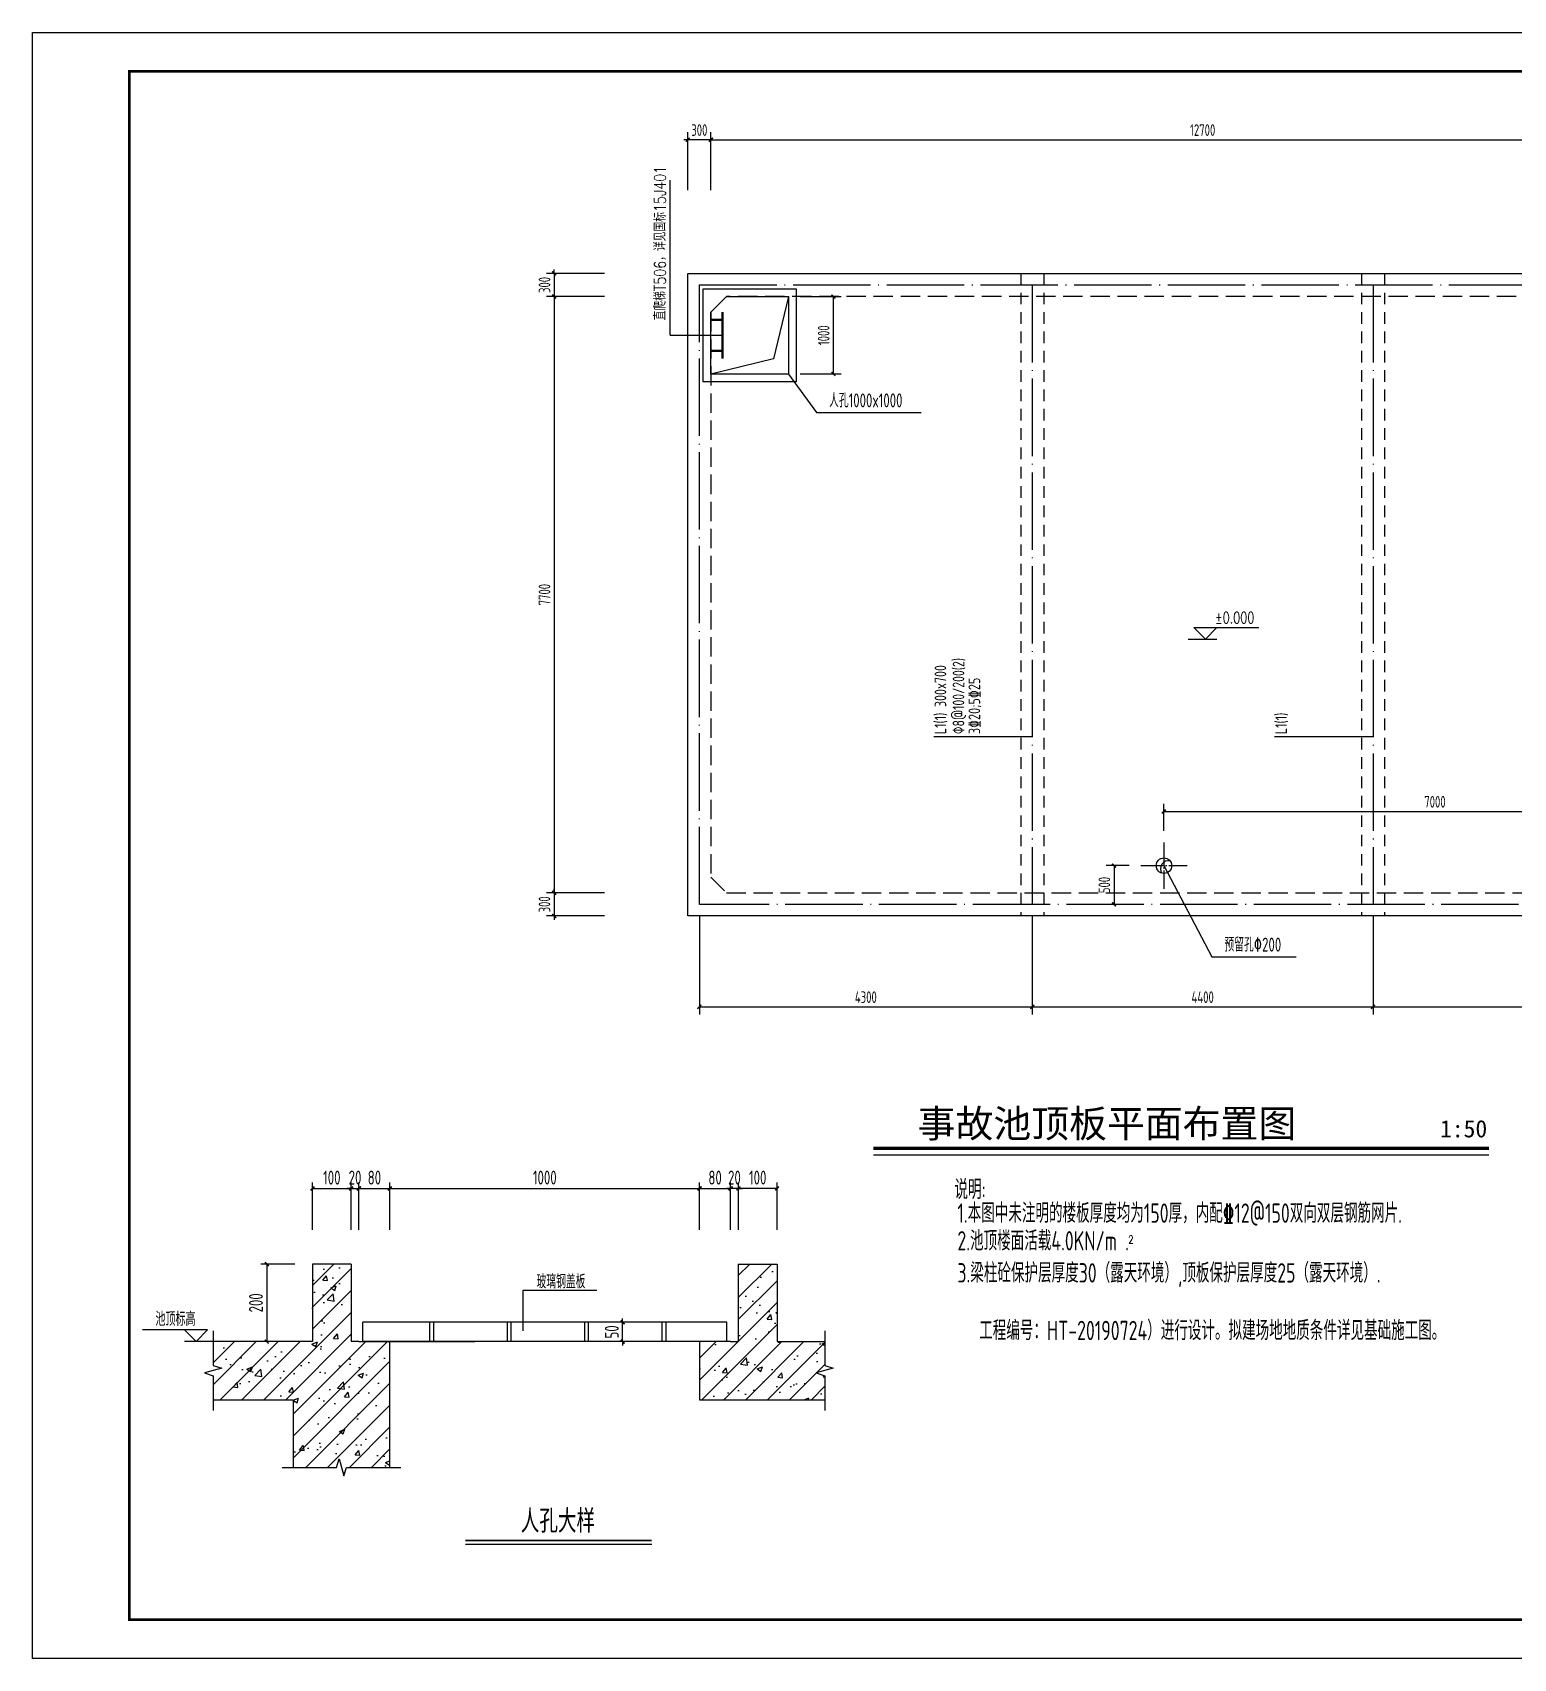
# Model space of a CAD drawing. Extents: x -721211 to -661811, y -212605 to -33458.
# Drawn here: x -721211 to -682959, y -159222 to -117222 of the extents above; entities that cross this region are included whole.
import ezdxf
from ezdxf.enums import TextEntityAlignment as Align

# ---------------------------------------------------------------- set-up
doc = ezdxf.new("R2010")
doc.units = 0
doc.header["$LTSCALE"] = 1000
for name, pattern in [('3', [500, 300, -200]), ('DASH', [0.35, 0.25, -0.1]), ('DOTE', [2.42, 2, -0.2, 0.02, -0.2])]:
    doc.linetypes.add(name, pattern=pattern)
doc.layers.get('0').update_dxf_attribs({"linetype": 'CONTINUOUS'})
doc.layers.get('Defpoints').update_dxf_attribs({"linetype": 'CONTINUOUS'})
for name, color, linetype in [('dim', 3, 'CONTINUOUS'), ('DIM_ELEV', 3, 'CONTINUOUS'), ('DIM_SYMB', 3, 'CONTINUOUS'), ('dote', 253, 'DOTE'), ('GWG', 4, 'CONTINUOUS'), ('HATCH', 254, 'CONTINUOUS'), ('NUM', 7, 'CONTINUOUS'), ('PUB_TEXT', 7, 'CONTINUOUS'), ('S_BEAMDIMMASS', 2, 'CONTINUOUS'), ('TEXT', 7, 'CONTINUOUS'), ('THIN', 7, 'CONTINUOUS'), ('孔', 5, 'CONTINUOUS'), ('梁虚线', 134, '3'), ('水池', 6, 'CONTINUOUS')]:
    doc.layers.add(name, color=color, linetype=linetype)
doc.styles.add('_HZTCH', font='txt.shx', dxfattribs={"width": 0.8, "bigfont": 'HZTCH.shx'})
doc.styles.add('_TCH_DIM', font='SIMPLEX', dxfattribs={"bigfont": 'GBCBIG'})
doc.styles.add('HT', font='simhei.ttf')
doc.styles.get("Standard").update_dxf_attribs({"font": 'tssdeng.shx', "height": 3, "bigfont": 'ahztxt.shx'})
doc.styles.add('TSSD', font='tssdeng.shx', dxfattribs={"width": 0.7, "bigfont": 'hztxt.shx'})
doc.styles.add('TSSD_Dimension', font='Tssdeng.shx', dxfattribs={"width": 0.7, "bigfont": 'HZTXT.SHX'})
doc.styles.add('TSSD_Norm', font='tssdeng.shx', dxfattribs={"bigfont": 'hztxt.shx'})
doc.styles.add('TSSD_Rein', font='tssdeng.shx', dxfattribs={"width": 0.7, "bigfont": 'hztxt.shx'})
doc.dimstyles.new('TSSD_10_100', dxfattribs={"dimtxt": 300, "dimasz": 100, "dimexe": 150, "dimexo": 150, "dimgap": 100, "dimtad": 1, "dimdec": 0, "dimlfac": 0.1, "dimzin": 0, "dimdsep": 46, "dimtxsty": 'TSSD_Dimension', "dimblk": 'ARCHTICK', "dimcen": 0, "dimclrt": 7, "dimadec": 0, "dimazin": 0, "dimtfac": 1, "dimtdec": 0, "dimtix": 1, "dimtmove": 2, "dimatfit": 3, "dimldrblk": '_TSDBK', "dimfxl": 1, "dimtolj": 1, "dimtzin": 0, "dimarcsym": 0})
doc.dimstyles.new('TSSD_50_100', dxfattribs={"dimtxt": 300, "dimasz": 100, "dimexe": 200, "dimexo": 300, "dimgap": 100, "dimtad": 1, "dimdec": 0, "dimlfac": 0.5, "dimzin": 0, "dimdsep": 46, "dimtxsty": 'TSSD_Dimension', "dimblk": 'ARCHTICK', "dimcen": 0, "dimclrt": 7, "dimadec": 0, "dimazin": 0, "dimtfac": 1, "dimtdec": 0, "dimtix": 1, "dimtmove": 2, "dimatfit": 3, "dimfxl": 1, "dimtolj": 1, "dimtzin": 0, "dimarcsym": 0})
pattern_1 = [(45, (181201.7, -1121730.14), (-282.84271, 282.84271), []), (50, (181201.7, -1121730.1), (1434.5204, -125.5043), [150, -1650]), (355, (181201.7, -1121730.1), (-277.5027, 1504.3843), [120, -1320]), (100.4514, (181321.2, -1121740.6), (1157.0188, 1378.8791), [127.4804, -1402.2842]), (46.1842, (181201.7, -1121330.1), (2134.482, -331.038), [225, -2475]), (96.6356, (181379.6, -1121357.7), (1869.3254, 1948.2357), [191.2206, -2103.426]), (351.1842, (181201.7, -1121330.1), (1869.324, 1948.2372), [180, -1980]), (21, (181401.7, -1121430.1), (1193.8141, -805.2378), [150, -1650]), (326, (181401.7, -1121430.1), (486.6307, 1450.3001), [120, -1320]), (71.4514, (181501.2, -1121497.2), (1680.4453, 645.061), [127.4804, -1402.2842]), (37.5, (181201.7, -1121730.14), (24.31971, 665.7877), [0, -1304, 0, -1340, 0, -1325]), (7.5, (181201.7, -1121730.14), (526.13907, 788.82342), [0, -764, 0, -1274, 0, -505]), (327.5, (180755.7, -1121730.14), (1067.64487, -45.10974), [0, -500, 0, -1560, 0, -2070]), (317.5, (180555.7, -1121730.1), (1166.37234, 200.20996), [0, -650, 0, -1036, 0, -1470])]

# ---------------------------------------------------------------- blocks, each defined once
blk = doc.blocks.new('_ArchTick')
at = {"color": 0, "linetype": 'ByBlock', "const_width": 0.4}
blk.add_lwpolyline([(-0.5, -0.5), (0.5, 0.5)], dxfattribs=at)
blk = doc.blocks.new('*D59')
at = {"layer": 'Defpoints', "color": 0, "transparency": 16777216}
for p in [(-714437, -149036), (-715160, -151036), (-714437, -151036)]:
    blk.add_point(p, dxfattribs=at)
at = {"layer": 'dim', "color": 0, "lineweight": -2, "transparency": 16777216}
for p, q in [((-714437, -149036), (-715310, -149036)), ((-715160, -149036), (-715160, -151036)), ((-714437, -151036), (-715310, -151036))]:
    blk.add_line(p, q, dxfattribs=at)
at = {"layer": 'dim', "color": 0, "lineweight": -2, "transparency": 16777216, "xscale": 100, "yscale": 100, "zscale": 100}
for p, rotation in [((-715160, -149036), 90), ((-715160, -151036), 270)]:
    blk.add_blockref('_ArchTick', p, dxfattribs=dict(at, rotation=rotation))
at = {"layer": 'dim', "color": 7, "transparency": 16777216, "insert": (-715440, -150036), "char_height": 360, "attachment_point": 5, "rotation": 90, "style": 'TSSD_Dimension'}
blk.add_mtext('\\A1;200', dxfattribs=at)
blk = doc.blocks.new('_TSDBK')
blk.add_line((-1, 0), (0, 0))
at = {"const_width": 0.5}
blk.add_lwpolyline([(-0.7, -0.7), (0.7, 0.7)], dxfattribs=at)
blk = doc.blocks.new('*D58')
at = {"layer": 'Defpoints', "color": 0, "transparency": 16777216}
for p in [(-702980, -147080), (-702980, -148150), (-701980, -148150)]:
    blk.add_point(p, dxfattribs=at)
at = {"layer": 'dim', "color": 0, "lineweight": -2, "transparency": 16777216}
for p, q in [((-702980, -148150), (-702980, -146930)), ((-701980, -148150), (-701980, -146930)), ((-701980, -147080), (-702980, -147080))]:
    blk.add_line(p, q, dxfattribs=at)
at = {"layer": 'dim', "color": 0, "lineweight": -2, "transparency": 16777216, "xscale": 100, "yscale": 100, "zscale": 100, "rotation": 180}
blk.add_blockref('_ArchTick', (-702980, -147080), dxfattribs=at)
at = {"layer": 'dim', "color": 0, "lineweight": -2, "transparency": 16777216, "xscale": 100, "yscale": 100, "zscale": 100}
blk.add_blockref('_ArchTick', (-701980, -147080), dxfattribs=at)
at = {"layer": 'dim', "color": 7, "transparency": 16777216, "insert": (-702480, -146800), "char_height": 360, "attachment_point": 5, "style": 'TSSD_Dimension'}
blk.add_mtext('\\A1;100', dxfattribs=at)
blk = doc.blocks.new('*D57')
at = {"layer": 'Defpoints', "color": 0, "transparency": 16777216}
for p in [(-703180, -147080), (-703180, -148150), (-702980, -148150)]:
    blk.add_point(p, dxfattribs=at)
at = {"layer": 'dim', "color": 0, "lineweight": -2, "transparency": 16777216}
for p, q in [((-703180, -148150), (-703180, -146930)), ((-702980, -148150), (-702980, -146930)), ((-703180, -147080), (-703280, -147080)), ((-702980, -147080), (-703180, -147080)), ((-702980, -147080), (-702880, -147080))]:
    blk.add_line(p, q, dxfattribs=at)
at = {"layer": 'dim', "color": 0, "lineweight": -2, "transparency": 16777216, "xscale": 100, "yscale": 100, "zscale": 100}
blk.add_blockref('_ArchTick', (-703180, -147080), dxfattribs=at)
at = {"layer": 'dim', "color": 0, "lineweight": -2, "transparency": 16777216, "xscale": 100, "yscale": 100, "zscale": 100, "rotation": 180}
blk.add_blockref('_ArchTick', (-702980, -147080), dxfattribs=at)
at = {"layer": 'dim', "color": 7, "transparency": 16777216, "insert": (-703080, -146800), "char_height": 360, "attachment_point": 5, "style": 'TSSD_Dimension'}
blk.add_mtext('\\A1;20', dxfattribs=at)
blk = doc.blocks.new('*D56')
at = {"layer": 'Defpoints', "color": 0, "transparency": 16777216}
for p in [(-712980, -147080), (-713980, -148150), (-712980, -148150)]:
    blk.add_point(p, dxfattribs=at)
at = {"layer": 'dim', "color": 0, "lineweight": -2, "transparency": 16777216}
for p, q in [((-713980, -148150), (-713980, -146930)), ((-712980, -148150), (-712980, -146930)), ((-713980, -147080), (-712980, -147080))]:
    blk.add_line(p, q, dxfattribs=at)
at = {"layer": 'dim', "color": 0, "lineweight": -2, "transparency": 16777216, "xscale": 100, "yscale": 100, "zscale": 100, "rotation": 180}
blk.add_blockref('_ArchTick', (-713980, -147080), dxfattribs=at)
at = {"layer": 'dim', "color": 0, "lineweight": -2, "transparency": 16777216, "xscale": 100, "yscale": 100, "zscale": 100}
blk.add_blockref('_ArchTick', (-712980, -147080), dxfattribs=at)
at = {"layer": 'dim', "color": 7, "transparency": 16777216, "insert": (-713480, -146800), "char_height": 360, "attachment_point": 5, "style": 'TSSD_Dimension'}
blk.add_mtext('\\A1;100', dxfattribs=at)
blk = doc.blocks.new('*D55')
at = {"layer": 'Defpoints', "color": 0, "transparency": 16777216}
for p in [(-712780, -147080), (-712980, -148150), (-712780, -148150)]:
    blk.add_point(p, dxfattribs=at)
at = {"layer": 'dim', "color": 0, "lineweight": -2, "transparency": 16777216}
for p, q in [((-712980, -148150), (-712980, -146930)), ((-712780, -148150), (-712780, -146930)), ((-712980, -147080), (-713080, -147080)), ((-712980, -147080), (-712780, -147080)), ((-712780, -147080), (-712680, -147080))]:
    blk.add_line(p, q, dxfattribs=at)
at = {"layer": 'dim', "color": 0, "lineweight": -2, "transparency": 16777216, "xscale": 100, "yscale": 100, "zscale": 100}
blk.add_blockref('_ArchTick', (-712980, -147080), dxfattribs=at)
at = {"layer": 'dim', "color": 0, "lineweight": -2, "transparency": 16777216, "xscale": 100, "yscale": 100, "zscale": 100, "rotation": 180}
blk.add_blockref('_ArchTick', (-712780, -147080), dxfattribs=at)
at = {"layer": 'dim', "color": 7, "transparency": 16777216, "insert": (-712880, -146800), "char_height": 360, "attachment_point": 5, "style": 'TSSD_Dimension'}
blk.add_mtext('\\A1;20', dxfattribs=at)
blk = doc.blocks.new('*D54')
at = {"layer": 'Defpoints', "color": 0, "transparency": 16777216}
for p in [(-711980, -147080), (-712780, -148150), (-711980, -148150)]:
    blk.add_point(p, dxfattribs=at)
at = {"layer": 'dim', "color": 0, "lineweight": -2, "transparency": 16777216}
for p, q in [((-712780, -148150), (-712780, -146930)), ((-711980, -148150), (-711980, -146930)), ((-712780, -147080), (-711980, -147080))]:
    blk.add_line(p, q, dxfattribs=at)
at = {"layer": 'dim', "color": 0, "lineweight": -2, "transparency": 16777216, "xscale": 100, "yscale": 100, "zscale": 100, "rotation": 180}
blk.add_blockref('_ArchTick', (-712780, -147080), dxfattribs=at)
at = {"layer": 'dim', "color": 0, "lineweight": -2, "transparency": 16777216, "xscale": 100, "yscale": 100, "zscale": 100}
blk.add_blockref('_ArchTick', (-711980, -147080), dxfattribs=at)
at = {"layer": 'dim', "color": 7, "transparency": 16777216, "insert": (-712380, -146800), "char_height": 360, "attachment_point": 5, "style": 'TSSD_Dimension'}
blk.add_mtext('\\A1;80', dxfattribs=at)
blk = doc.blocks.new('*D53')
at = {"layer": 'Defpoints', "color": 0, "transparency": 16777216}
for p in [(-703980, -147080), (-711980, -148150), (-703980, -148150)]:
    blk.add_point(p, dxfattribs=at)
at = {"layer": 'dim', "color": 0, "lineweight": -2, "transparency": 16777216}
for p, q in [((-711980, -148150), (-711980, -146930)), ((-703980, -148150), (-703980, -146930)), ((-711980, -147080), (-703980, -147080))]:
    blk.add_line(p, q, dxfattribs=at)
at = {"layer": 'dim', "color": 0, "lineweight": -2, "transparency": 16777216, "xscale": 100, "yscale": 100, "zscale": 100, "rotation": 180}
blk.add_blockref('_ArchTick', (-711980, -147080), dxfattribs=at)
at = {"layer": 'dim', "color": 0, "lineweight": -2, "transparency": 16777216, "xscale": 100, "yscale": 100, "zscale": 100}
blk.add_blockref('_ArchTick', (-703980, -147080), dxfattribs=at)
at = {"layer": 'dim', "color": 7, "transparency": 16777216, "insert": (-707980, -146800), "char_height": 360, "attachment_point": 5, "style": 'TSSD_Dimension'}
blk.add_mtext('\\A1;1000', dxfattribs=at)
blk = doc.blocks.new('*D52')
at = {"layer": 'Defpoints', "color": 0, "transparency": 16777216}
for p in [(-703180, -147080), (-703980, -148150), (-703180, -148150)]:
    blk.add_point(p, dxfattribs=at)
at = {"layer": 'dim', "color": 0, "lineweight": -2, "transparency": 16777216}
for p, q in [((-703980, -148150), (-703980, -146930)), ((-703180, -148150), (-703180, -146930)), ((-703980, -147080), (-703180, -147080))]:
    blk.add_line(p, q, dxfattribs=at)
at = {"layer": 'dim', "color": 0, "lineweight": -2, "transparency": 16777216, "xscale": 100, "yscale": 100, "zscale": 100, "rotation": 180}
blk.add_blockref('_ArchTick', (-703980, -147080), dxfattribs=at)
at = {"layer": 'dim', "color": 0, "lineweight": -2, "transparency": 16777216, "xscale": 100, "yscale": 100, "zscale": 100}
blk.add_blockref('_ArchTick', (-703180, -147080), dxfattribs=at)
at = {"layer": 'dim', "color": 7, "transparency": 16777216, "insert": (-703580, -146800), "char_height": 360, "attachment_point": 5, "style": 'TSSD_Dimension'}
blk.add_mtext('\\A1;80', dxfattribs=at)
blk = doc.blocks.new('*D51')
at = {"layer": 'Defpoints', "color": 0, "transparency": 16777216}
for p in [(-705968, -150536), (-705224, -150536), (-705224, -151036)]:
    blk.add_point(p, dxfattribs=at)
at = {"layer": 'dim', "color": 0, "lineweight": -2, "transparency": 16777216}
for p, q in [((-705224, -150536), (-706118, -150536)), ((-705968, -150536), (-705968, -150436)), ((-705968, -151036), (-705968, -150536)), ((-705224, -151036), (-706118, -151036)), ((-705968, -151036), (-705968, -151136))]:
    blk.add_line(p, q, dxfattribs=at)
at = {"layer": 'dim', "color": 0, "lineweight": -2, "transparency": 16777216, "xscale": 100, "yscale": 100, "zscale": 100}
for p, rotation in [((-705968, -150536), 270), ((-705968, -151036), 90)]:
    blk.add_blockref('_ArchTick', p, dxfattribs=dict(at, rotation=rotation))
at = {"layer": 'dim', "color": 7, "transparency": 16777216, "insert": (-706248, -150786), "char_height": 360, "attachment_point": 5, "rotation": 90, "style": 'TSSD_Dimension'}
blk.add_mtext('\\A1;50', dxfattribs=at)
blk = doc.blocks.new('*D50')
at = {"layer": 'Defpoints', "color": 0, "transparency": 16777216}
for p in [(-677987, -137343), (-691987, -138142), (-677987, -138142)]:
    blk.add_point(p, dxfattribs=at)
at = {"layer": 'dim', "color": 0, "lineweight": -2, "transparency": 16777216}
for p, q in [((-691987, -137842), (-691987, -137143)), ((-677987, -137842), (-677987, -137143)), ((-691987, -137343), (-677987, -137343))]:
    blk.add_line(p, q, dxfattribs=at)
at = {"layer": 'dim', "color": 0, "lineweight": -2, "transparency": 16777216, "xscale": 100, "yscale": 100, "zscale": 100, "rotation": 180}
blk.add_blockref('_ArchTick', (-691987, -137343), dxfattribs=at)
at = {"layer": 'dim', "color": 0, "lineweight": -2, "transparency": 16777216, "xscale": 100, "yscale": 100, "zscale": 100}
blk.add_blockref('_ArchTick', (-677987, -137343), dxfattribs=at)
at = {"layer": 'dim', "color": 7, "transparency": 16777216, "insert": (-684987, -137093), "char_height": 300, "attachment_point": 5, "style": 'TSSD_Dimension'}
blk.add_mtext('\\A1;7000', dxfattribs=at)
blk = doc.blocks.new('*D49')
at = {"layer": 'Defpoints', "color": 0, "transparency": 16777216}
for p in [(-692587, -138742), (-693276, -139742), (-692587, -139742)]:
    blk.add_point(p, dxfattribs=at)
at = {"layer": 'dim', "color": 0, "lineweight": -2, "transparency": 16777216}
for p, q in [((-692887, -138742), (-693476, -138742)), ((-693276, -138742), (-693276, -139742)), ((-692887, -139742), (-693476, -139742))]:
    blk.add_line(p, q, dxfattribs=at)
at = {"layer": 'dim', "color": 0, "lineweight": -2, "transparency": 16777216, "xscale": 100, "yscale": 100, "zscale": 100}
for p, rotation in [((-693276, -138742), 90), ((-693276, -139742), 270)]:
    blk.add_blockref('_ArchTick', p, dxfattribs=dict(at, rotation=rotation))
at = {"layer": 'dim', "color": 7, "transparency": 16777216, "insert": (-693526, -139242), "char_height": 300, "attachment_point": 5, "rotation": 90, "style": 'TSSD_Dimension'}
blk.add_mtext('\\A1;500', dxfattribs=at)
blk = doc.blocks.new('*D38')
at = {"layer": 'Defpoints', "color": 0, "transparency": 16777216}
for p in [(-701687, -124042), (-700524, -124042), (-701687, -126042)]:
    blk.add_point(p, dxfattribs=at)
at = {"layer": 'dim', "color": 0, "lineweight": -2, "transparency": 16777216}
for p, q in [((-701387, -124042), (-700324, -124042)), ((-700524, -126042), (-700524, -124042)), ((-701387, -126042), (-700324, -126042))]:
    blk.add_line(p, q, dxfattribs=at)
at = {"layer": 'dim', "color": 0, "lineweight": -2, "transparency": 16777216, "xscale": 100, "yscale": 100, "zscale": 100}
for p, rotation in [((-700524, -124042), 90), ((-700524, -126042), 270)]:
    blk.add_blockref('_ArchTick', p, dxfattribs=dict(at, rotation=rotation))
at = {"layer": 'dim', "color": 7, "transparency": 16777216, "insert": (-700774, -125042), "char_height": 300, "attachment_point": 5, "rotation": 90, "style": 'TSSD_Dimension'}
blk.add_mtext('\\A1;1000', dxfattribs=at)
blk = doc.blocks.new('*D37')
at = {"layer": 'Defpoints', "color": 0, "transparency": 16777216}
for p in [(-686587, -139742), (-677987, -139742), (-677987, -142389)]:
    blk.add_point(p, dxfattribs=at)
at = {"layer": 'dim', "color": 0, "lineweight": -2, "transparency": 16777216}
for p, q in [((-686587, -140042), (-686587, -142589)), ((-677987, -140042), (-677987, -142589)), ((-686587, -142389), (-677987, -142389))]:
    blk.add_line(p, q, dxfattribs=at)
at = {"layer": 'dim', "color": 0, "lineweight": -2, "transparency": 16777216, "xscale": 100, "yscale": 100, "zscale": 100, "rotation": 180}
blk.add_blockref('_ArchTick', (-686587, -142389), dxfattribs=at)
at = {"layer": 'dim', "color": 0, "lineweight": -2, "transparency": 16777216, "xscale": 100, "yscale": 100, "zscale": 100}
blk.add_blockref('_ArchTick', (-677987, -142389), dxfattribs=at)
at = {"layer": 'dim', "color": 7, "transparency": 16777216, "insert": (-682287, -142139), "char_height": 300, "attachment_point": 5, "style": 'TSSD_Dimension'}
blk.add_mtext('\\A1;4300', dxfattribs=at)
blk = doc.blocks.new('*D36')
at = {"layer": 'Defpoints', "color": 0, "transparency": 16777216}
for p in [(-695387, -139742), (-686587, -139742), (-686587, -142389)]:
    blk.add_point(p, dxfattribs=at)
at = {"layer": 'dim', "color": 0, "lineweight": -2, "transparency": 16777216}
for p, q in [((-695387, -140042), (-695387, -142589)), ((-686587, -140042), (-686587, -142589)), ((-695387, -142389), (-686587, -142389))]:
    blk.add_line(p, q, dxfattribs=at)
at = {"layer": 'dim', "color": 0, "lineweight": -2, "transparency": 16777216, "xscale": 100, "yscale": 100, "zscale": 100, "rotation": 180}
blk.add_blockref('_ArchTick', (-695387, -142389), dxfattribs=at)
at = {"layer": 'dim', "color": 0, "lineweight": -2, "transparency": 16777216, "xscale": 100, "yscale": 100, "zscale": 100}
blk.add_blockref('_ArchTick', (-686587, -142389), dxfattribs=at)
at = {"layer": 'dim', "color": 7, "transparency": 16777216, "insert": (-690987, -142139), "char_height": 300, "attachment_point": 5, "style": 'TSSD_Dimension'}
blk.add_mtext('\\A1;4400', dxfattribs=at)
blk = doc.blocks.new('*D35')
at = {"layer": 'Defpoints', "color": 0, "transparency": 16777216}
for p in [(-703987, -139742), (-695387, -139742), (-695387, -142389)]:
    blk.add_point(p, dxfattribs=at)
at = {"layer": 'dim', "color": 0, "lineweight": -2, "transparency": 16777216}
for p, q in [((-703987, -140042), (-703987, -142589)), ((-695387, -140042), (-695387, -142589)), ((-703987, -142389), (-695387, -142389))]:
    blk.add_line(p, q, dxfattribs=at)
at = {"layer": 'dim', "color": 0, "lineweight": -2, "transparency": 16777216, "xscale": 100, "yscale": 100, "zscale": 100, "rotation": 180}
blk.add_blockref('_ArchTick', (-703987, -142389), dxfattribs=at)
at = {"layer": 'dim', "color": 0, "lineweight": -2, "transparency": 16777216, "xscale": 100, "yscale": 100, "zscale": 100}
blk.add_blockref('_ArchTick', (-695387, -142389), dxfattribs=at)
at = {"layer": 'dim', "color": 7, "transparency": 16777216, "insert": (-699687, -142139), "char_height": 300, "attachment_point": 5, "style": 'TSSD_Dimension'}
blk.add_mtext('\\A1;4300', dxfattribs=at)
blk = doc.blocks.new('*D34')
at = {"layer": 'Defpoints', "color": 0, "transparency": 16777216}
for p in [(-706137, -139442), (-707737, -140042), (-706137, -140042)]:
    blk.add_point(p, dxfattribs=at)
at = {"layer": 'dim', "color": 0, "lineweight": -2, "transparency": 16777216}
for p, q in [((-707737, -139442), (-707737, -139342)), ((-706437, -139442), (-707937, -139442)), ((-707737, -139442), (-707737, -140042)), ((-706437, -140042), (-707937, -140042)), ((-707737, -140042), (-707737, -140142))]:
    blk.add_line(p, q, dxfattribs=at)
at = {"layer": 'dim', "color": 0, "lineweight": -2, "transparency": 16777216, "xscale": 100, "yscale": 100, "zscale": 100}
for p, rotation in [((-707737, -139442), 270), ((-707737, -140042), 90)]:
    blk.add_blockref('_ArchTick', p, dxfattribs=dict(at, rotation=rotation))
at = {"layer": 'dim', "color": 7, "transparency": 16777216, "insert": (-707987, -139742), "char_height": 300, "attachment_point": 5, "rotation": 90, "style": 'TSSD_Dimension'}
blk.add_mtext('\\A1;300', dxfattribs=at)
blk = doc.blocks.new('*D33')
at = {"layer": 'Defpoints', "color": 0, "transparency": 16777216}
for p in [(-706137, -124042), (-707737, -139442), (-706137, -139442)]:
    blk.add_point(p, dxfattribs=at)
at = {"layer": 'dim', "color": 0, "lineweight": -2, "transparency": 16777216}
for p, q in [((-706437, -124042), (-707937, -124042)), ((-707737, -124042), (-707737, -139442)), ((-706437, -139442), (-707937, -139442))]:
    blk.add_line(p, q, dxfattribs=at)
at = {"layer": 'dim', "color": 0, "lineweight": -2, "transparency": 16777216, "xscale": 100, "yscale": 100, "zscale": 100}
for p, rotation in [((-707737, -124042), 90), ((-707737, -139442), 270)]:
    blk.add_blockref('_ArchTick', p, dxfattribs=dict(at, rotation=rotation))
at = {"layer": 'dim', "color": 7, "transparency": 16777216, "insert": (-707987, -131742), "char_height": 300, "attachment_point": 5, "rotation": 90, "style": 'TSSD_Dimension'}
blk.add_mtext('\\A1;7700', dxfattribs=at)
blk = doc.blocks.new('*D32')
at = {"layer": 'Defpoints', "color": 0, "transparency": 16777216}
for p in [(-706137, -123442), (-707737, -124042), (-706137, -124042)]:
    blk.add_point(p, dxfattribs=at)
at = {"layer": 'dim', "color": 0, "lineweight": -2, "transparency": 16777216}
for p, q in [((-706437, -123442), (-707937, -123442)), ((-707737, -123442), (-707737, -123342)), ((-707737, -123442), (-707737, -124042)), ((-706437, -124042), (-707937, -124042)), ((-707737, -124042), (-707737, -124142))]:
    blk.add_line(p, q, dxfattribs=at)
at = {"layer": 'dim', "color": 0, "lineweight": -2, "transparency": 16777216, "xscale": 100, "yscale": 100, "zscale": 100}
for p, rotation in [((-707737, -123442), 270), ((-707737, -124042), 90)]:
    blk.add_blockref('_ArchTick', p, dxfattribs=dict(at, rotation=rotation))
at = {"layer": 'dim', "color": 7, "transparency": 16777216, "insert": (-707987, -123742), "char_height": 300, "attachment_point": 5, "rotation": 90, "style": 'TSSD_Dimension'}
blk.add_mtext('\\A1;300', dxfattribs=at)
blk = doc.blocks.new('*D30')
at = {"layer": 'Defpoints', "color": 0, "transparency": 16777216}
for p in [(-704287, -119992), (-704287, -121592), (-703687, -121592)]:
    blk.add_point(p, dxfattribs=at)
at = {"layer": 'dim', "color": 0, "lineweight": -2, "transparency": 16777216}
for p, q in [((-704287, -119992), (-704387, -119992)), ((-704287, -121292), (-704287, -119792)), ((-703687, -119992), (-704287, -119992)), ((-703687, -121292), (-703687, -119792)), ((-703687, -119992), (-703587, -119992))]:
    blk.add_line(p, q, dxfattribs=at)
at = {"layer": 'dim', "color": 0, "lineweight": -2, "transparency": 16777216, "xscale": 100, "yscale": 100, "zscale": 100}
blk.add_blockref('_ArchTick', (-704287, -119992), dxfattribs=at)
at = {"layer": 'dim', "color": 0, "lineweight": -2, "transparency": 16777216, "xscale": 100, "yscale": 100, "zscale": 100, "rotation": 180}
blk.add_blockref('_ArchTick', (-703687, -119992), dxfattribs=at)
at = {"layer": 'dim', "color": 7, "transparency": 16777216, "insert": (-703987, -119742), "char_height": 300, "attachment_point": 5, "style": 'TSSD_Dimension'}
blk.add_mtext('\\A1;300', dxfattribs=at)
blk = doc.blocks.new('*D28')
at = {"layer": 'Defpoints', "color": 0, "transparency": 16777216}
for p in [(-678287, -119992), (-703687, -121592), (-678287, -121592)]:
    blk.add_point(p, dxfattribs=at)
at = {"layer": 'dim', "color": 0, "lineweight": -2, "transparency": 16777216}
for p, q in [((-703687, -121292), (-703687, -119792)), ((-703687, -119992), (-678287, -119992)), ((-678287, -121292), (-678287, -119792))]:
    blk.add_line(p, q, dxfattribs=at)
at = {"layer": 'dim', "color": 0, "lineweight": -2, "transparency": 16777216, "xscale": 100, "yscale": 100, "zscale": 100, "rotation": 180}
blk.add_blockref('_ArchTick', (-703687, -119992), dxfattribs=at)
at = {"layer": 'dim', "color": 0, "lineweight": -2, "transparency": 16777216, "xscale": 100, "yscale": 100, "zscale": 100}
blk.add_blockref('_ArchTick', (-678287, -119992), dxfattribs=at)
at = {"layer": 'dim', "color": 7, "transparency": 16777216, "insert": (-690987, -119742), "char_height": 300, "attachment_point": 5, "style": 'TSSD_Dimension'}
blk.add_mtext('\\A1;12700', dxfattribs=at)

msp = doc.modelspace()

# ---------------------------------------------------------------- hatches: boundary and pattern name
at = {"layer": 'HATCH'}
h = msp.add_hatch(dxfattribs=at)
h.set_pattern_fill('AN31C', color=256, scale=2000, style=0)
h.set_pattern_definition(pattern_1)
h.paths.add_polyline_path([(-711980.2, -151036.4), (-712680.2, -151036.4), (-712780.2, -151036.4), (-712980.2, -151036.4), (-712980.2, -149036.4), (-713980.2, -149036.4), (-713980.2, -151036.4), (-716545, -151036.4), (-716545, -151656.4), (-716325, -151726.4), (-716765, -151846.4), (-716545, -151916.4), (-716545, -152536.4), (-714480.2, -152536.4), (-714480.2, -154285.3), (-713360.2, -154285.3), (-713290.2, -154065.3), (-713170.2, -154505.3), (-713100.2, -154285.3), (-711980.2, -154285.3)])
h = msp.add_hatch(dxfattribs=at)
h.set_pattern_fill('AN31C', color=256, scale=2000, style=0)
h.set_pattern_definition(pattern_1)
h.paths.add_polyline_path([(-700746.8, -152536.4), (-700746.8, -151916.4), (-700966.8, -151846.4), (-700526.8, -151726.4), (-700746.8, -151656.4), (-700746.8, -151036.4), (-701980.2, -151036.4), (-701980.2, -149036.4), (-702980.2, -149036.4), (-702980.2, -151036.4), (-703180.2, -151036.4), (-703980.2, -151036.4), (-703980.2, -152536.4)])

# ---------------------------------------------------------------- linework, layer by layer
for p, q in [((-704743.1, -125042.4), (-704743.1, -121032.5)), ((-704743.1, -125042.4), (-703387, -125042.4)), ((-708535.1, -150754.2), (-708535.1, -149710.5)), ((-708535.1, -149710.5), (-706635.2, -149710.5)), ((-703280.2, -150536.4), (-712680.2, -150536.4)), ((-712680.2, -151036.4), (-712680.2, -150536.4)), ((-710946.3, -151036.4), (-710946.3, -150536.4)), ((-710846.3, -151036.4), (-710846.3, -150536.4)), ((-708946.3, -151036.4), (-708946.3, -150536.4)), ((-708846.3, -151036.4), (-708846.3, -150536.4)), ((-706946.3, -151036.4), (-706946.3, -150536.4)), ((-706846.3, -151036.4), (-706846.3, -150536.4)), ((-704946.3, -151036.4), (-704946.3, -150536.4)), ((-704846.3, -151036.4), (-704846.3, -150536.4)), ((-703280.2, -151036.4), (-703280.2, -150536.4)), ((-703280.2, -151036.4), (-712680.2, -151036.4)), ((-711980.2, -151036.4), (-709784.3, -151036.4))]:
    msp.add_line(p, q)
at = {"const_width": 60}
for points in [[(-703687, -124642.4), (-703387, -124642.4)], [(-703387, -124442.4), (-703387, -125642.4)], [(-703687, -125442.4), (-703387, -125442.4)]]:
    msp.add_lwpolyline(points, dxfattribs=at)
at = {"layer": 'Defpoints'}
msp.add_lwpolyline([(-721211, -117221.6), (-661811, -117221.6), (-661811, -159221.6), (-721211, -159221.6), (-721211, -117221.6)], dxfattribs=at)
at = {"layer": 'Defpoints', "ltscale": 1.1, "const_width": 70}
msp.add_lwpolyline([(-718711, -158221.6), (-662811, -158221.6), (-662811, -118221.6), (-718711, -118221.6)], close=True, dxfattribs=at)
at = {"layer": 'DIM_ELEV'}
for p, q in [((-691217.5, -132591.3), (-689538.7, -132591.3)), ((-690917.5, -132891.3), (-691217.5, -132591.3)), ((-690917.5, -132891.3), (-690617.5, -132591.3)), ((-691360.8, -132891.3), (-690617.5, -132891.3)), ((-716688.3, -150736.4), (-718367, -150736.4)), ((-716988.3, -151036.4), (-717288.3, -150736.4)), ((-716988.3, -151036.4), (-716688.3, -150736.4)), ((-716545, -151036.4), (-717288.3, -151036.4))]:
    msp.add_line(p, q, dxfattribs=at)
at = {"layer": 'DIM_SYMB', "const_width": 84}
msp.add_lwpolyline([(-699493.1, -146043.2), (-683594.6, -146043.2)], dxfattribs=at)
at = {"layer": 'DIM_SYMB'}
msp.add_lwpolyline([(-699493.1, -146211.2), (-683594.6, -146211.2)], dxfattribs=at)
at = {"layer": 'dote'}
for p, q in [((-695387, -123742.4), (-695387, -139742.4)), ((-686587, -123742.4), (-686587, -139742.4))]:
    msp.add_line(p, q, dxfattribs=at)
at = {"layer": 'dote', "ltscale": 0.3}
for p, q in [((-691987, -138142.4), (-691987, -139342.4)), ((-692587, -138742.4), (-691387, -138742.4))]:
    msp.add_line(p, q, dxfattribs=at)
at = {"layer": 'dote'}
msp.add_lwpolyline([(-677987, -139742.4), (-703987, -139742.4), (-703987, -123742.4), (-677987, -123742.4)], close=True, dxfattribs=at)
at = {"layer": 'NUM', "const_width": 50}
msp.add_lwpolyline([(-705218.6, -156173.8), (-710027.7, -156173.8)], dxfattribs=at)
at = {"layer": 'NUM'}
msp.add_lwpolyline([(-705218.6, -156273.8), (-710027.7, -156273.8)], dxfattribs=at)
at = {"layer": 'S_BEAMDIMMASS'}
for p, q in [((-697927, -135406.8), (-695387, -135406.8)), ((-689127, -135406.8), (-686587, -135406.8))]:
    msp.add_line(p, q, dxfattribs=at)
at = {"layer": 'THIN', "ltscale": 0.1}
for p, q in [((-701687, -126042.4), (-700960.5, -127039.8)), ((-700960.5, -127039.8), (-698258.6, -127039.8)), ((-691987, -138742.4), (-690747.2, -141098)), ((-690747.2, -141098), (-688569, -141098))]:
    msp.add_line(p, q, dxfattribs=at)
at = {"layer": 'THIN'}
for points in [[(-716545, -150756.4), (-716545, -151656.4), (-716325, -151726.4), (-716765, -151846.4), (-716545, -151916.4), (-716545, -152816.4)], [(-700746.8, -150756.4), (-700746.8, -151656.4), (-700526.8, -151726.4), (-700966.8, -151846.4), (-700746.8, -151916.4), (-700746.8, -152816.4)], [(-714760.2, -154285.3), (-713360.2, -154285.3), (-713290.2, -154065.3), (-713170.2, -154505.3), (-713100.2, -154285.3), (-711700.2, -154285.3)]]:
    msp.add_lwpolyline(points, dxfattribs=at)
at = {"layer": '孔', "lineweight": -3, "ltscale": 0.5}
for points in [[(-703887, -126242.4), (-703887, -123842.4), (-701487, -123842.4), (-701487, -126242.4)], [(-703687, -126042.4), (-703687, -124442.4), (-703287, -124042.4), (-701687, -124042.4), (-701687, -126042.4)]]:
    msp.add_lwpolyline(points, close=True, dxfattribs=at)
at = {"layer": '孔'}
msp.add_lwpolyline([(-701687, -124042.4), (-702071.6, -125651), (-703687, -126042.4)], dxfattribs=at)
at = {"layer": '孔', "lineweight": -3, "ltscale": 0.5}
msp.add_circle((-691987, -138742.4), 200, dxfattribs=at)
msp.add_arc((-691878.5, -138815.4), 200, 75.1239, 216.9715, dxfattribs=at)
at = {"layer": '梁虚线', "ltscale": 0.001}
for p, q in [((-695687, -123442.4), (-695687, -140042.4)), ((-695087, -123442.4), (-695087, -140042.4)), ((-686887, -123442.4), (-686887, -140042.4)), ((-686287, -123442.4), (-686287, -140042.4))]:
    msp.add_line(p, q, dxfattribs=at)
at = {"layer": '水池', "linetype": 'Continuous', "ltscale": 2000}
for p, q in [((-712980.2, -149036.4), (-713980.2, -149036.4)), ((-713980.2, -149036.4), (-713980.2, -151036.4)), ((-712980.2, -149036.4), (-712980.2, -151036.4)), ((-702980.2, -149036.4), (-701980.2, -149036.4)), ((-702980.2, -149036.4), (-702980.2, -151036.4)), ((-701980.2, -149036.4), (-701980.2, -151036.4)), ((-713980.2, -151036.4), (-716545, -151036.4)), ((-712780.2, -151036.4), (-712980.2, -151036.4)), ((-711980.2, -154285.3), (-711980.2, -151036.4)), ((-716545, -152536.4), (-714480.2, -152536.4)), ((-714480.2, -152536.4), (-714480.2, -154285.3))]:
    msp.add_line(p, q, dxfattribs=at)
at = {"layer": '水池'}
for p, q in [((-712780.2, -151036.4), (-711980.2, -151036.4)), ((-703180.2, -151036.4), (-703980.2, -151036.4)), ((-703980.2, -151036.4), (-703980.2, -152536.4)), ((-703180.2, -151036.4), (-702980.2, -151036.4)), ((-701980.2, -151036.4), (-700746.8, -151036.4)), ((-703980.2, -152536.4), (-700746.8, -152536.4))]:
    msp.add_line(p, q, dxfattribs=at)
at = {"layer": '水池', "linetype": 'Continuous', "ltscale": 2000}
msp.add_lwpolyline([(-677687, -140042.4), (-704287, -140042.4), (-704287, -123442.4), (-677687, -123442.4)], close=True, dxfattribs=at)
at = {"layer": '水池', "linetype": 'DASH', "ltscale": 2}
msp.add_lwpolyline([(-703287, -139442.4), (-678687, -139442.4), (-678287, -139042.4), (-678287, -124442.4), (-678687, -124042.4), (-703287, -124042.4), (-703687, -124442.4), (-703687, -139042.4), (-703287, -139442.4)], dxfattribs=at)

# ---------------------------------------------------------------- texts
at = {"color": 7, "style": 'TSSD', "width": 0.7}
msp.add_text('玻璃钢盖板', height=360, dxfattribs=at).set_placement((-708190, -149664.1))
at = {"layer": 'dim', "style": '_HZTCH', "width": 0.8}
msp.add_text('2', height=200, dxfattribs=at).set_placement((-692908.6, -148498.2))
at = {"layer": 'GWG', "style": '_HZTCH', "width": 0.8}
msp.add_text('直爬梯T506，详见国标15J401', height=300, rotation=90, dxfattribs=at).set_placement((-704854.9, -124656.1))
at = {"layer": 'NUM', "style": 'TSSD_Norm', "width": 0.8}
msp.add_text('人孔大样', height=600, dxfattribs=at).set_placement((-707639.7, -155973.8), align=Align.CENTER)
at = {"layer": 'PUB_TEXT', "style": '_TCH_DIM', "width": 0.705882}
msp.add_text('%%P0.000', height=300, dxfattribs=at).set_placement((-690668.7, -132486.3))
at = {"layer": 'PUB_TEXT'}
for s, height, style, p in [('事故池顶板平面布置图', 716.96, 'HT', (-698348.9, -145761.8)), ('1:50', 448.1, 'HT', (-684856.2, -145761.8)), ('池顶标高', 360, '_TCH_DIM', (-718037, -150631.4))]:
    msp.add_text(s, height=height, dxfattribs=dict(at, style=style)).set_placement(p)
at = {"layer": 'S_BEAMDIMMASS'}
for s, width, p in [('%%1308@100/200(2)', 0.771446, (-697143.4, -135345.6)), ('L1(1) 300x700', 0.78668, (-697610.5, -135345.6)), ('3%%13220;5%%13225', 0.799313, (-696733.4, -135345.6)), ('L1(1)', 0.78668, (-688810.5, -135345.6))]:
    msp.add_text(s, height=300, rotation=90, dxfattribs=dict(at, width=width)).set_placement(p)
at = {"layer": 'TEXT', "style": 'TSSD_Rein', "width": 0.7}
for s, p in [('人孔1000x1000', (-700636.5, -126903.8)), ('预留孔%%130200', (-690423.2, -140962))]:
    msp.add_text(s, height=360, dxfattribs=at).set_placement(p)
at = {"layer": 'TEXT', "color": 6, "style": 'TSSD_Rein', "width": 0.7}
for s, p in [('说明:', (-697398.2, -147356.4)), ('1.本图中未注明的楼板厚度均为150厚，内配%%13212@150双向双层钢筋网片.', (-697321.6, -147967.3)), ('2.池顶楼面活载4.0KN/m .', (-697321.6, -148682.1)), ('3.梁柱砼保护层厚度30（露天环境）,顶板保护层厚度25（露天环境）.', (-697321.6, -149511.2)), ('工程编号：HT-20190724）进行设计。拟建场地地质条件详见基础施工图。', (-696759.1, -150999))]:
    msp.add_text(s, height=500, dxfattribs=at).set_placement(p)

# ---------------------------------------------------------------- dimensions: what is measured, and where the dimension line sits
at = {"layer": 'dim'}
for base, p1, p2, picture, middle in [((-704287, -119992.4), (-703687, -121592.4), (-704287, -121592.4), '*D30', (-703987, -119742.4)), ((-678287, -119992.4), (-703687, -121592.4), (-678287, -121592.4), '*D28', (-690987, -119742.4)), ((-677987, -137343.4), (-691987, -138142.4), (-677987, -138142.4), '*D50', (-684987, -137093.4)), ((-695387, -142389.3), (-703987, -139742.4), (-695387, -139742.4), '*D35', (-699687, -142139.3)), ((-686587, -142389.3), (-695387, -139742.4), (-686587, -139742.4), '*D36', (-690987, -142139.3)), ((-677987, -142389.3), (-686587, -139742.4), (-677987, -139742.4), '*D37', (-682287, -142139.3))]:
    dim = msp.add_linear_dim(base=base, p1=p1, p2=p2, dimstyle='TSSD_50_100', dxfattribs=at)
    dim.commit()
    dim.dimension.update_dxf_attribs({"geometry": picture, "text_midpoint": middle})
for base, p1, p2, angle, picture, middle in [((-707737, -124042.4), (-706137, -123442.4), (-706137, -124042.4), 90, '*D32', (-707987, -123742.4)), ((-707737, -139442.4), (-706137, -124042.4), (-706137, -139442.4), 90, '*D33', (-707987, -131742.4)), ((-700523.8, -124042.4), (-701687, -126042.4), (-701687, -124042.4), 270, '*D38', (-700773.8, -125042.4)), ((-693276.2, -139742.4), (-692587, -138742.4), (-692587, -139742.4), 90, '*D49', (-693526.2, -139242.4)), ((-707737, -140042.4), (-706137, -139442.4), (-706137, -140042.4), 90, '*D34', (-707987, -139742.4))]:
    dim = msp.add_linear_dim(base=base, p1=p1, p2=p2, angle=angle, dimstyle='TSSD_50_100', dxfattribs=at)
    dim.commit()
    dim.dimension.update_dxf_attribs({"geometry": picture, "text_midpoint": middle})
for base, p1, p2, picture, middle in [((-712980.2, -147080.5), (-713980.2, -148150.5), (-712980.2, -148150.5), '*D56', (-713480.2, -146800.5)), ((-712780.2, -147080.5), (-712980.2, -148150.5), (-712780.2, -148150.5), '*D55', (-712880.2, -146800.5)), ((-711980.2, -147080.5), (-712780.2, -148150.5), (-711980.2, -148150.5), '*D54', (-712380.2, -146800.5)), ((-703180.2, -147080.5), (-703980.2, -148150.5), (-703180.2, -148150.5), '*D52', (-703580.2, -146800.5))]:
    dim = msp.add_linear_dim(base=base, p1=p1, p2=p2, dimstyle='TSSD_10_100', override={"dimtxt": 360, "dimexo": 0}, dxfattribs=at)
    dim.commit()
    dim.dimension.update_dxf_attribs({"geometry": picture, "text_midpoint": middle})
dim = msp.add_linear_dim(base=(-703980.2, -147080.5), p1=(-711980.2, -148150.5), p2=(-703980.2, -148150.5), text='1000', dimstyle='TSSD_10_100', override={"dimtxt": 360, "dimexo": 0}, dxfattribs=at)
dim.commit()
dim.dimension.update_dxf_attribs({"geometry": '*D53', "text_midpoint": (-707980.2, -146800.5)})
for base, p1, p2, angle, picture, middle in [((-703180.2, -147080.5), (-702980.2, -148150.5), (-703180.2, -148150.5), 180, '*D57', (-703080.2, -146800.5)), ((-702980.2, -147080.5), (-701980.2, -148150.5), (-702980.2, -148150.5), 180, '*D58', (-702480.2, -146800.5)), ((-715160.3, -151036.4), (-714436.9, -149036.4), (-714436.9, -151036.4), 90, '*D59', (-715440.3, -150036.4)), ((-705967.7, -150536.4), (-705223.8, -151036.4), (-705223.8, -150536.4), 90, '*D51', (-706247.7, -150786.4))]:
    dim = msp.add_linear_dim(base=base, p1=p1, p2=p2, angle=angle, dimstyle='TSSD_10_100', override={"dimtxt": 360, "dimexo": 0}, dxfattribs=at)
    dim.commit()
    dim.dimension.update_dxf_attribs({"geometry": picture, "text_midpoint": middle})

doc.saveas('drawing.dxf')
